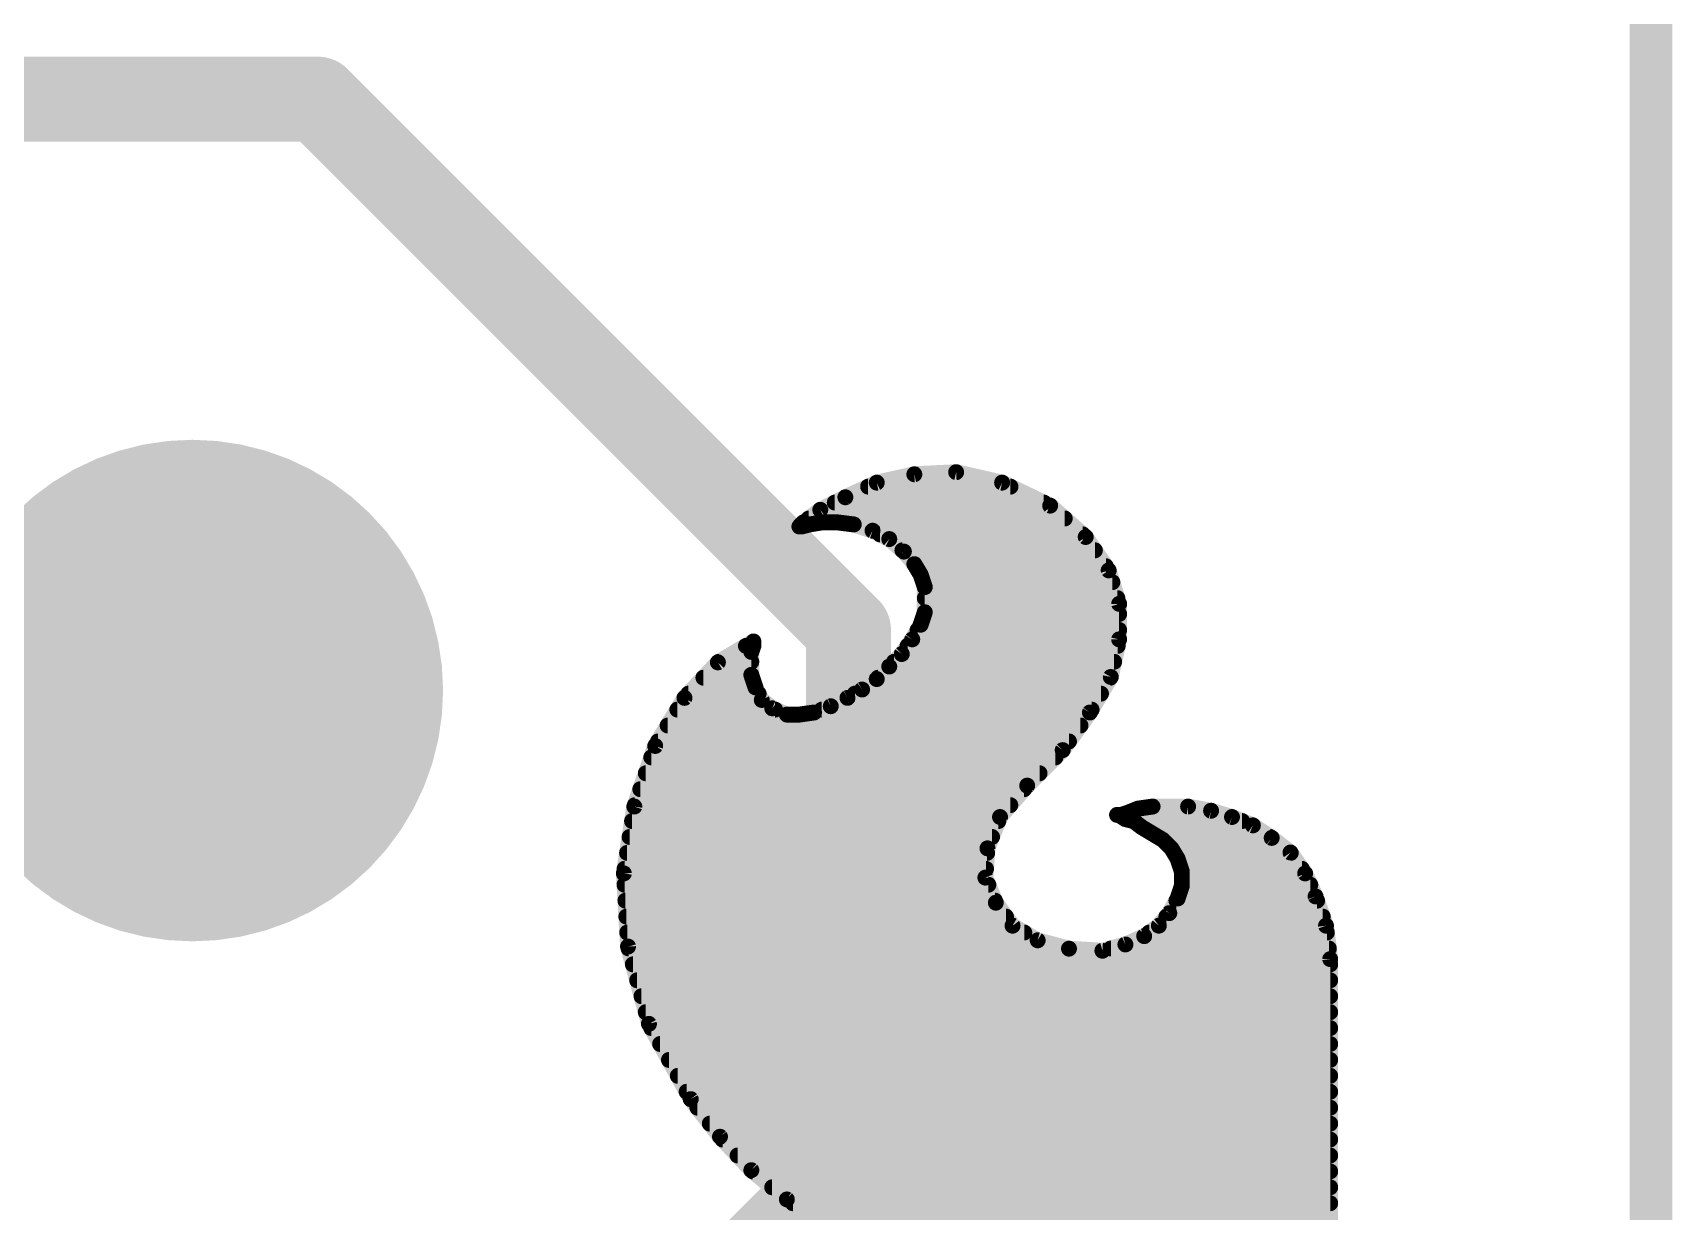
# Model space of a CAD drawing. Extents: x 0 to 108, y -11 to 121.
# Drawn here: x 60.87 to 68.71, y 92.47 to 98.11 of the extents above; entities that cross this region are included whole.
import ezdxf

# ---------------------------------------------------------------- set-up
doc = ezdxf.new("R2010")
doc.units = 0
for name, color, linetype in [('1', 12, 'CONTINUOUS'), ('17', 110, 'CONTINUOUS'), ('21', 41, 'CONTINUOUS'), ('22', 40, 'CONTINUOUS')]:
    doc.layers.add(name, color=color, linetype=linetype)

# ---------------------------------------------------------------- blocks, each defined once
blk = doc.blocks.new('ROUNDP')
at = {"const_width": 0.5}
blk.add_lwpolyline([(0, -0.25, 1), (0, 0.25, 1), (0, -0.25)], format="xyb", dxfattribs=at)

msp = doc.modelspace()

# ---------------------------------------------------------------- linework, layer by layer
at = {"layer": '1', "const_width": 0.4064}
for points in [[(62.23, 97.79), (59.4576, 97.79)], [(64.77, 95.25), (62.23, 97.79)], [(64.77, 92.71), (64.77, 95.25)], [(63.5, 91.44), (64.77, 92.71)]]:
    msp.add_lwpolyline(points, dxfattribs=at)
at = {"layer": '1', "const_width": 0.2032}
for points in [[(62.3018, 97.8618, 1), (62.1582, 97.7182)], [(62.23, 97.6884, 1), (62.23, 97.8916)], [(64.8716, 95.25, 1), (64.6684, 95.25)], [(64.6982, 95.1782, 1), (64.8418, 95.3218)], [(64.8418, 92.6382, 1), (64.6982, 92.7818)], [(64.6684, 92.71, 1), (64.8716, 92.71)]]:
    msp.add_lwpolyline(points, format="xyb", dxfattribs=at)
at = {"layer": '21', "const_width": 0.2032}
msp.add_lwpolyline([(68.61, 111.665), (68.61, 87.76)], dxfattribs=at)
at = {"layer": '22', "const_width": 0.0762}
for points in [[(64.905, 95.955), (65.085, 95.995)], [(65.085, 95.995), (65.285, 96.005)], [(65.285, 96.005), (65.505, 95.955)], [(64.755, 95.885), (64.905, 95.955)], [(64.8639, 95.9358), (65.5451, 95.9358)], [(65.505, 95.955), (65.735, 95.845)], [(64.635, 95.825), (64.755, 95.885)], [(64.7042, 95.8596), (65.7045, 95.8596)], [(65.735, 95.845), (65.905, 95.695)], [(64.535, 95.745), (64.555, 95.765)], [(64.585, 95.755), (64.545, 95.745)], [(64.555, 95.765), (64.635, 95.825)], [(64.5795, 95.7834), (65.8048, 95.7834)], [(64.645, 95.765), (64.585, 95.755)], [(64.715, 95.765), (64.645, 95.765)], [(64.795, 95.755), (64.715, 95.765)], [(64.885, 95.725), (64.795, 95.755)], [(64.545, 95.745), (64.535, 95.745)], [(64.965, 95.685), (64.885, 95.725)], [(64.9206, 95.7072), (65.8912, 95.7072)], [(65.035, 95.625), (64.965, 95.685)], [(65.905, 95.695), (66.015, 95.535)], [(65.028, 95.631), (65.949, 95.631)], [(65.085, 95.565), (65.035, 95.625)], [(65.115, 95.515), (65.085, 95.565)], [(65.0911, 95.5548), (66.0014, 95.5548)], [(65.135, 95.455), (65.115, 95.515)], [(66.015, 95.535), (66.065, 95.375)], [(65.1271, 95.4786), (66.0326, 95.4786)], [(65.135, 95.335), (65.135, 95.455)], [(65.135, 95.4024), (66.0564, 95.4024)], [(66.065, 95.375), (66.065, 95.205)], [(65.115, 95.275), (65.135, 95.335)], [(65.1321, 95.3262), (66.065, 95.3262)], [(65.025, 95.135), (65.075, 95.205)], [(65.075, 95.205), (65.115, 95.275)], [(65.1007, 95.25), (66.065, 95.25)], [(66.065, 95.205), (66.025, 95.025)], [(64.145, 95.095), (64.315, 95.195)], [(64.279, 95.1738), (64.3146, 95.1738)], [(64.315, 95.175), (64.305, 95.145)], [(64.305, 95.145), (64.305, 95.035)], [(64.315, 95.195), (64.315, 95.175)], [(64.965, 95.075), (65.025, 95.135)], [(65.0527, 95.1738), (66.0581, 95.1738)], [(63.985, 94.925), (64.145, 95.095)], [(64.1494, 95.0976), (64.305, 95.0976)], [(64.905, 95.015), (64.965, 95.075)], [(64.9876, 95.0976), (66.0411, 95.0976)], [(64.0757, 95.0214), (64.3095, 95.0214)], [(64.305, 95.035), (64.325, 94.975)], [(64.325, 94.975), (64.355, 94.915)], [(64.835, 94.965), (64.905, 95.015)], [(64.9114, 95.0214), (66.0229, 95.0214)], [(66.025, 95.025), (65.925, 94.855)], [(63.845, 94.695), (63.985, 94.925)], [(64.004, 94.9452), (64.3399, 94.9452)], [(64.355, 94.915), (64.405, 94.875)], [(64.685, 94.885), (64.765, 94.925)], [(64.765, 94.925), (64.835, 94.965)], [(64.8004, 94.9452), (65.9781, 94.9452)], [(63.9509, 94.869), (64.419, 94.869)], [(64.405, 94.875), (64.475, 94.845)], [(64.475, 94.845), (64.535, 94.845)], [(64.535, 94.845), (64.605, 94.855)], [(64.605, 94.855), (64.685, 94.885)], [(64.6423, 94.869), (65.9332, 94.869)], [(65.925, 94.855), (65.795, 94.675)], [(63.9045, 94.7928), (65.8801, 94.7928)], [(63.745, 94.405), (63.845, 94.695)], [(63.8581, 94.7166), (65.825, 94.7166)], [(65.795, 94.675), (65.625, 94.505)], [(63.8262, 94.6404), (65.7604, 94.6404)], [(63.7999, 94.5642), (65.6842, 94.5642)], [(65.625, 94.505), (65.495, 94.355)], [(63.7736, 94.488), (65.6103, 94.488)], [(63.695, 94.085), (63.745, 94.405)], [(63.7473, 94.4118), (65.5442, 94.4118)], [(65.495, 94.355), (65.435, 94.205)], [(66.065, 94.365), (66.055, 94.365)], [(66.055, 94.365), (66.075, 94.365)], [(66.095, 94.345), (66.065, 94.365)], [(66.075, 94.365), (66.105, 94.375)], [(66.135, 94.335), (66.095, 94.345)], [(66.105, 94.375), (66.155, 94.395)], [(66.155, 94.395), (66.225, 94.405)], [(66.225, 94.405), (66.395, 94.405)], [(66.395, 94.405), (66.505, 94.385)], [(66.505, 94.385), (66.605, 94.355)], [(66.605, 94.355), (66.705, 94.315)], [(63.7223, 94.2594), (65.4568, 94.2594)], [(63.7342, 94.3356), (65.4872, 94.3356)], [(66.1326, 94.3356), (66.6535, 94.3356)], [(66.175, 94.305), (66.135, 94.335)], [(66.225, 94.275), (66.175, 94.305)], [(66.275, 94.245), (66.225, 94.275)], [(66.251, 94.2594), (66.7884, 94.2594)], [(66.705, 94.315), (66.795, 94.255)], [(63.7103, 94.1832), (65.4334, 94.1832)], [(65.435, 94.205), (65.425, 94.065)], [(66.315, 94.205), (66.275, 94.245)], [(66.345, 94.155), (66.315, 94.205)], [(66.3281, 94.1832), (66.8863, 94.1832)], [(66.795, 94.255), (66.885, 94.185)], [(66.885, 94.185), (66.955, 94.085)], [(63.6984, 94.107), (65.428, 94.107)], [(66.365, 94.095), (66.345, 94.155)], [(66.361, 94.107), (66.9396, 94.107)], [(63.715, 93.735), (63.695, 94.085)], [(63.6981, 94.0308), (65.4393, 94.0308)], [(65.425, 94.065), (65.475, 93.945)], [(66.345, 93.965), (66.365, 94.025)], [(66.365, 94.025), (66.365, 94.095)], [(66.365, 94.0308), (66.9796, 94.0308)], [(66.955, 94.085), (67.005, 93.975)], [(63.7025, 93.9546), (65.471, 93.9546)], [(66.305, 93.895), (66.345, 93.965)], [(66.3391, 93.9546), (67.0123, 93.9546)], [(67.005, 93.975), (67.055, 93.835)], [(63.7068, 93.8784), (65.5234, 93.8784)], [(65.475, 93.945), (65.555, 93.835)], [(66.255, 93.835), (66.305, 93.895)], [(66.2912, 93.8784), (67.0395, 93.8784)], [(63.7112, 93.8022), (65.6112, 93.8022)], [(65.555, 93.835), (65.675, 93.765)], [(66.185, 93.785), (66.255, 93.835)], [(66.2091, 93.8022), (67.0591, 93.8022)], [(67.055, 93.835), (67.075, 93.675)], [(63.815, 93.365), (63.715, 93.735)], [(63.7174, 93.726), (65.8213, 93.726)], [(65.675, 93.765), (65.825, 93.725)], [(65.825, 93.725), (65.985, 93.715)], [(65.985, 93.715), (66.095, 93.745)], [(66.0253, 93.726), (67.0686, 93.726)], [(66.095, 93.745), (66.185, 93.785)], [(63.738, 93.6498), (67.075, 93.6498)], [(67.075, 93.675), (67.075, 90.915)], [(63.7586, 93.5736), (67.075, 93.5736)], [(63.7792, 93.4974), (67.075, 93.4974)], [(63.7998, 93.4212), (67.075, 93.4212)], [(64.015, 93.005), (63.815, 93.365)], [(63.8261, 93.345), (67.075, 93.345)], [(63.8684, 93.2688), (67.075, 93.2688)], [(63.9108, 93.1926), (67.075, 93.1926)], [(63.9531, 93.1164), (67.075, 93.1164)], [(63.9954, 93.0402), (67.075, 93.0402)], [(64.155, 92.825), (64.015, 93.005)], [(64.0469, 92.964), (67.075, 92.964)], [(64.1062, 92.8878), (67.075, 92.8878)], [(64.305, 92.665), (64.155, 92.825)], [(64.1676, 92.8116), (67.075, 92.8116)], [(64.239, 92.7354), (67.075, 92.7354)], [(64.475, 92.525), (64.305, 92.665)], [(64.312, 92.6592), (67.075, 92.6592)], [(64.4046, 92.583), (67.075, 92.583)], [(64.665, 92.405), (64.475, 92.525)], [(64.5038, 92.5068), (67.075, 92.5068)], [(64.6245, 92.4306), (67.075, 92.4306)]]:
    msp.add_lwpolyline(points, dxfattribs=at)
at = {"layer": '22', "const_width": 0.0381}
for points in [[(65.084, 96.014, 1), (65.086, 95.976)], [(65.0891, 95.9764, 1), (65.0809, 96.0136)], [(65.2892, 96.0236, 1), (65.2808, 95.9864)], [(65.286, 95.986, 1), (65.284, 96.024)], [(64.8639, 95.9548, 1), (64.8639, 95.9168)], [(64.9009, 95.9736, 1), (64.9091, 95.9364)], [(64.9131, 95.9377, 1), (64.8969, 95.9723)], [(65.5132, 95.9722, 1), (65.4968, 95.9378)], [(65.5008, 95.9364, 1), (65.5092, 95.9736)], [(65.5451, 95.9168, 1), (65.5451, 95.9548)], [(64.7042, 95.8786, 1), (64.7042, 95.8406)], [(64.7469, 95.9023, 1), (64.7631, 95.8677)], [(64.7635, 95.868, 1), (64.7465, 95.902)], [(65.7045, 95.8406, 1), (65.7045, 95.8786)], [(65.7476, 95.8593, 1), (65.7224, 95.8307)], [(65.7268, 95.8278, 1), (65.7432, 95.8622)], [(64.5436, 95.7802, 1), (64.5664, 95.7498)], [(64.5685, 95.7515, 1), (64.5415, 95.7785)], [(64.5795, 95.8024, 1), (64.5795, 95.7644)], [(64.5819, 95.7738, 1), (64.5881, 95.7362)], [(64.5896, 95.7365, 1), (64.5804, 95.7735)], [(64.6265, 95.842, 1), (64.6435, 95.808)], [(64.6464, 95.8098, 1), (64.6236, 95.8402)], [(64.645, 95.784, 1), (64.645, 95.746)], [(64.6481, 95.7462, 1), (64.6419, 95.7838)], [(64.7174, 95.7839, 1), (64.7126, 95.7461)], [(64.715, 95.746, 1), (64.715, 95.784)], [(64.801, 95.7731, 1), (64.789, 95.7369)], [(64.7926, 95.7361, 1), (64.7974, 95.7739)], [(65.8048, 95.7644, 1), (65.8048, 95.8024)], [(64.535, 95.764, 1), (64.535, 95.726)], [(64.5215, 95.7585, 1), (64.5485, 95.7315)], [(64.5404, 95.7635, 1), (64.5496, 95.7265)], [(64.545, 95.726, 1), (64.545, 95.764)], [(64.8935, 95.742, 1), (64.8765, 95.708)], [(64.879, 95.7069, 1), (64.891, 95.7431)], [(64.9206, 95.7262, 1), (64.9206, 95.6882)], [(64.9774, 95.6995, 1), (64.9526, 95.6705)], [(64.9565, 95.668, 1), (64.9735, 95.702)], [(65.9207, 95.7058, 1), (65.8893, 95.6842)], [(65.8912, 95.6882, 1), (65.8912, 95.7262)], [(65.8924, 95.6807, 1), (65.9176, 95.7093)], [(65.028, 95.65, 1), (65.028, 95.612)], [(65.0496, 95.6372, 1), (65.0204, 95.6128)], [(65.0226, 95.6105, 1), (65.0474, 95.6395)], [(65.949, 95.612, 1), (65.949, 95.65)], [(65.1013, 95.5748, 1), (65.0687, 95.5552)], [(65.0704, 95.5528, 1), (65.0996, 95.5772)], [(65.0911, 95.5738, 1), (65.0911, 95.5358)], [(65.1331, 95.521, 1), (65.0969, 95.509)], [(66.0332, 95.5407, 1), (65.9968, 95.5293)], [(65.9993, 95.5242, 1), (66.0307, 95.5458)], [(66.0014, 95.5358, 1), (66.0014, 95.5738)], [(65.0987, 95.5052, 1), (65.1313, 95.5248)], [(65.1271, 95.4976, 1), (65.1271, 95.4596)], [(65.154, 95.455, 1), (65.116, 95.455)], [(65.1169, 95.449, 1), (65.1531, 95.461)], [(66.0326, 95.4596, 1), (66.0326, 95.4976)], [(65.135, 95.4214, 1), (65.135, 95.3834)], [(66.084, 95.375, 1), (66.046, 95.375)], [(66.0468, 95.3693, 1), (66.0832, 95.3807)], [(66.0564, 95.3834, 1), (66.0564, 95.4214)], [(65.1321, 95.3452, 1), (65.1321, 95.3072)], [(65.116, 95.335, 1), (65.154, 95.335)], [(65.1531, 95.329, 1), (65.1169, 95.341)], [(66.065, 95.3072, 1), (66.065, 95.3452)], [(65.0905, 95.1939, 1), (65.0595, 95.2161)], [(65.1007, 95.269, 1), (65.1007, 95.231)], [(65.0969, 95.281, 1), (65.1331, 95.269)], [(65.1315, 95.2655, 1), (65.0985, 95.2845)], [(66.0836, 95.2009, 1), (66.0464, 95.2091)], [(66.065, 95.231, 1), (66.065, 95.269)], [(64.279, 95.1928, 1), (64.279, 95.1548)], [(64.2869, 95.151, 1), (64.3231, 95.139)], [(64.324, 95.145, 1), (64.286, 95.145)], [(64.334, 95.195, 1), (64.296, 95.195)], [(64.296, 95.175, 1), (64.334, 95.175)], [(64.3331, 95.169, 1), (64.2969, 95.181)], [(64.3247, 95.1786, 1), (64.3053, 95.2114)], [(64.3146, 95.1548, 1), (64.3146, 95.1928)], [(65.0095, 95.1461, 1), (65.0405, 95.1239)], [(65.0385, 95.1215, 1), (65.0115, 95.1485)], [(65.0527, 95.1928, 1), (65.0527, 95.1548)], [(65.0585, 95.2145, 1), (65.0915, 95.1955)], [(66.046, 95.205, 1), (66.084, 95.205)], [(66.0581, 95.1548, 1), (66.0581, 95.1928)], [(64.1353, 95.1114, 1), (64.1547, 95.0786)], [(64.1494, 95.1166, 1), (64.1494, 95.0786)], [(64.1589, 95.0819, 1), (64.1311, 95.1081)], [(64.305, 95.0786, 1), (64.305, 95.1166)], [(64.9515, 95.0885, 1), (64.9785, 95.0615)], [(64.9785, 95.0615, 1), (64.9515, 95.0885)], [(64.9876, 95.1166, 1), (64.9876, 95.0786)], [(66.0411, 95.0786, 1), (66.0411, 95.1166)], [(64.0757, 95.0404, 1), (64.0757, 95.0024)], [(64.3231, 95.041, 1), (64.2869, 95.029)], [(64.286, 95.035, 1), (64.324, 95.035)], [(64.342, 94.9835, 1), (64.308, 94.9665)], [(64.3095, 95.0024, 1), (64.3095, 95.0404)], [(64.8915, 95.0285, 1), (64.9185, 95.0015)], [(64.9114, 95.0404, 1), (64.9114, 95.0024)], [(64.9161, 94.9995, 1), (64.8939, 95.0305)], [(66.0064, 95.0291, 1), (66.0436, 95.0209)], [(66.0414, 95.0153, 1), (66.0086, 95.0347)], [(66.0229, 95.0024, 1), (66.0229, 95.0404)], [(63.9711, 94.9381, 1), (63.9989, 94.9119)], [(64.0013, 94.9151, 1), (63.9687, 94.9349)], [(64.004, 94.9642, 1), (64.004, 94.9262)], [(64.3069, 94.969, 1), (64.3431, 94.981)], [(64.3669, 94.9299, 1), (64.3431, 94.9001)], [(64.338, 94.9065, 1), (64.372, 94.9235)], [(64.3399, 94.9262, 1), (64.3399, 94.9642)], [(64.7555, 94.9415, 1), (64.7745, 94.9085)], [(64.7735, 94.908, 1), (64.7565, 94.942)], [(64.8004, 94.9642, 1), (64.8004, 94.9262)], [(64.8239, 94.9805, 1), (64.8461, 94.9495)], [(64.8445, 94.9485, 1), (64.8255, 94.9815)], [(65.9781, 94.9262, 1), (65.9781, 94.9642)], [(63.9509, 94.888, 1), (63.9509, 94.85)], [(64.4125, 94.8925, 1), (64.3975, 94.8575)], [(64.3931, 94.8601, 1), (64.4169, 94.8899)], [(64.419, 94.85, 1), (64.419, 94.888)], [(64.475, 94.864, 1), (64.475, 94.826)], [(64.4675, 94.8275, 1), (64.4825, 94.8625)], [(64.5323, 94.8639, 1), (64.5377, 94.8261)], [(64.535, 94.826, 1), (64.535, 94.864)], [(64.5983, 94.8728, 1), (64.6117, 94.8372)], [(64.6077, 94.8361, 1), (64.6023, 94.8739)], [(64.6423, 94.888, 1), (64.6423, 94.85)], [(64.6765, 94.902, 1), (64.6935, 94.868)], [(64.6917, 94.8672, 1), (64.6783, 94.9028)], [(65.9086, 94.8647, 1), (65.9414, 94.8453)], [(65.9404, 94.8438, 1), (65.9096, 94.8662)], [(65.9332, 94.85, 1), (65.9332, 94.888)], [(63.9045, 94.8118, 1), (63.9045, 94.7738)], [(65.8801, 94.7738, 1), (65.8801, 94.8118)], [(63.8287, 94.7049, 1), (63.8613, 94.6851)], [(63.863, 94.6888, 1), (63.827, 94.7012)], [(63.8581, 94.7356, 1), (63.8581, 94.6976)], [(65.7796, 94.6862, 1), (65.8104, 94.6638)], [(65.8085, 94.6615, 1), (65.7815, 94.6885)], [(65.825, 94.6976, 1), (65.825, 94.7356)], [(63.8262, 94.6594, 1), (63.8262, 94.6214)], [(65.7604, 94.6214, 1), (65.7604, 94.6594)], [(63.7999, 94.5832, 1), (63.7999, 94.5452)], [(65.6115, 94.5185, 1), (65.6385, 94.4915)], [(65.6394, 94.4925, 1), (65.6106, 94.5175)], [(65.6842, 94.5452, 1), (65.6842, 94.5832)], [(63.7736, 94.507, 1), (63.7736, 94.469)], [(65.6103, 94.469, 1), (65.6103, 94.507)], [(63.727, 94.4112, 1), (63.763, 94.3988)], [(63.7638, 94.4021, 1), (63.7262, 94.4079)], [(63.7473, 94.4308, 1), (63.7473, 94.3928)], [(65.4806, 94.3675, 1), (65.5094, 94.3425)], [(65.5127, 94.3479, 1), (65.4773, 94.3621)], [(65.5442, 94.3928, 1), (65.5442, 94.4308)], [(66.055, 94.3841, 1), (66.055, 94.346)], [(66.055, 94.3841, 1), (66.055, 94.346)], [(66.0756, 94.3809, 1), (66.0544, 94.3491)], [(66.069, 94.3831, 1), (66.081, 94.3469)], [(66.065, 94.346, 1), (66.065, 94.3841)], [(66.075, 94.346, 1), (66.075, 94.3841)], [(66.0996, 94.3635, 1), (66.0904, 94.3265)], [(66.0844, 94.3291, 1), (66.1056, 94.3609)], [(66.0979, 94.3927, 1), (66.1121, 94.3573)], [(66.111, 94.3569, 1), (66.099, 94.3931)], [(66.1523, 94.4139, 1), (66.1577, 94.3761)], [(66.1621, 94.3773, 1), (66.1479, 94.4127)], [(66.225, 94.424, 1), (66.225, 94.386)], [(66.2277, 94.3861, 1), (66.2223, 94.4239)], [(66.3984, 94.4237, 1), (66.3916, 94.3863)], [(66.395, 94.386, 1), (66.395, 94.424)], [(66.5105, 94.4032, 1), (66.4995, 94.3668)], [(66.5016, 94.3663, 1), (66.5084, 94.4037)], [(66.6121, 94.3727, 1), (66.5979, 94.3373)], [(66.5995, 94.3368, 1), (66.6105, 94.3732)], [(63.7223, 94.2784, 1), (63.7223, 94.2404)], [(63.7342, 94.3546, 1), (63.7342, 94.3166)], [(65.4568, 94.2404, 1), (65.4568, 94.2784)], [(65.4872, 94.3166, 1), (65.4872, 94.3546)], [(66.1326, 94.3546, 1), (66.1326, 94.3166)], [(66.1464, 94.3502, 1), (66.1236, 94.3198)], [(66.1304, 94.3165, 1), (66.1396, 94.3535)], [(66.1848, 94.3213, 1), (66.1652, 94.2887)], [(66.1636, 94.2898, 1), (66.1864, 94.3202)], [(66.2348, 94.2913, 1), (66.2152, 94.2587)], [(66.2152, 94.2587, 1), (66.2348, 94.2913)], [(66.251, 94.2784, 1), (66.251, 94.2404)], [(66.6535, 94.3166, 1), (66.6535, 94.3546)], [(66.7156, 94.3309, 1), (66.6944, 94.2991)], [(66.6979, 94.2973, 1), (66.7121, 94.3327)], [(66.7884, 94.2404, 1), (66.7884, 94.2784)], [(63.7103, 94.2022, 1), (63.7103, 94.1642)], [(65.4173, 94.2121, 1), (65.4527, 94.1979)], [(65.454, 94.2036, 1), (65.416, 94.2064)], [(65.4334, 94.1642, 1), (65.4334, 94.2022)], [(66.2885, 94.2585, 1), (66.2615, 94.2315)], [(66.2652, 94.2287, 1), (66.2848, 94.2613)], [(66.3313, 94.2148, 1), (66.2987, 94.1952)], [(66.3015, 94.1915, 1), (66.3285, 94.2185)], [(66.3281, 94.2022, 1), (66.3281, 94.1642)], [(66.8067, 94.27, 1), (66.7833, 94.24)], [(66.7844, 94.2391, 1), (66.8056, 94.2709)], [(66.9006, 94.1959, 1), (66.8694, 94.1741)], [(66.8733, 94.17, 1), (66.8967, 94.2)], [(66.8863, 94.1642, 1), (66.8863, 94.2022)], [(63.6984, 94.126, 1), (63.6984, 94.088)], [(65.428, 94.088, 1), (65.428, 94.126)], [(66.3631, 94.161, 1), (66.3269, 94.149)], [(66.3287, 94.1452, 1), (66.3613, 94.1648)], [(66.361, 94.126, 1), (66.361, 94.088)], [(66.9396, 94.088, 1), (66.9396, 94.126)], [(63.714, 94.0861, 1), (63.676, 94.0839)], [(63.6762, 94.0879, 1), (63.7138, 94.0821)], [(63.6981, 94.0498, 1), (63.6981, 94.0118)], [(65.4426, 94.0723, 1), (65.4074, 94.0577)], [(65.406, 94.0664, 1), (65.444, 94.0636)], [(65.4393, 94.0118, 1), (65.4393, 94.0498)], [(66.365, 94.0498, 1), (66.365, 94.0118)], [(66.3841, 94.095, 1), (66.346, 94.095)], [(66.3469, 94.089, 1), (66.3831, 94.101)], [(66.3831, 94.019, 1), (66.3469, 94.031)], [(66.9723, 94.0929, 1), (66.9377, 94.0771)], [(66.9394, 94.0741, 1), (66.9706, 94.0959)], [(66.9796, 94.0118, 1), (66.9796, 94.0498)], [(63.7025, 93.9736, 1), (63.7025, 93.9356)], [(65.471, 93.9356, 1), (65.471, 93.9736)], [(66.3391, 93.9736, 1), (66.3391, 93.9356)], [(66.3269, 93.971, 1), (66.3631, 93.959)], [(66.3615, 93.9555, 1), (66.3285, 93.9745)], [(66.346, 94.025, 1), (66.3841, 94.025)], [(67.0229, 93.9814, 1), (66.9871, 93.9686)], [(66.9877, 93.9671, 1), (67.0223, 93.9829)], [(67.0123, 93.9356, 1), (67.0123, 93.9736)], [(63.7068, 93.8974, 1), (63.7068, 93.8594)], [(65.4904, 93.9562, 1), (65.4596, 93.9338)], [(65.4574, 93.9377, 1), (65.4926, 93.9523)], [(65.5234, 93.8594, 1), (65.5234, 93.8974)], [(66.2912, 93.8974, 1), (66.2912, 93.8594)], [(66.2885, 93.9045, 1), (66.3215, 93.8855)], [(66.3196, 93.8828, 1), (66.2904, 93.9072)], [(67.0395, 93.8594, 1), (67.0395, 93.8974)], [(63.7112, 93.8212, 1), (63.7112, 93.7832)], [(65.5646, 93.8515, 1), (65.5454, 93.8185)], [(65.5396, 93.8238, 1), (65.5704, 93.8462)], [(65.6112, 93.7832, 1), (65.6112, 93.8212)], [(66.2091, 93.8212, 1), (66.2091, 93.7832)], [(66.2404, 93.8472, 1), (66.2696, 93.8228)], [(66.2661, 93.8195, 1), (66.2439, 93.8505)], [(67.0739, 93.8374, 1), (67.0361, 93.8326)], [(67.0371, 93.8286, 1), (67.0729, 93.8414)], [(67.0591, 93.7832, 1), (67.0591, 93.8212)], [(63.7334, 93.74, 1), (63.6966, 93.73)], [(63.696, 93.7339, 1), (63.734, 93.7361)], [(63.7174, 93.745, 1), (63.7174, 93.707)], [(65.6799, 93.7834, 1), (65.6701, 93.7466)], [(65.6654, 93.7485, 1), (65.6846, 93.7815)], [(65.8262, 93.744, 1), (65.8238, 93.706)], [(65.8201, 93.7066, 1), (65.8299, 93.7434)], [(65.8213, 93.707, 1), (65.8213, 93.745)], [(65.98, 93.7334, 1), (65.99, 93.6966)], [(65.9838, 93.696, 1), (65.9862, 93.734)], [(66.0253, 93.745, 1), (66.0253, 93.707)], [(66.0873, 93.7624, 1), (66.1027, 93.7276)], [(66.1, 93.7266, 1), (66.09, 93.7634)], [(66.1739, 93.8005, 1), (66.1961, 93.7695)], [(66.1927, 93.7676, 1), (66.1773, 93.8024)], [(67.0686, 93.707, 1), (67.0686, 93.745)], [(63.738, 93.6688, 1), (63.738, 93.6308)], [(67.094, 93.675, 1), (67.056, 93.675)], [(67.0561, 93.6726, 1), (67.0939, 93.6774)], [(67.075, 93.6308, 1), (67.075, 93.6688)], [(63.7586, 93.5926, 1), (63.7586, 93.5546)], [(67.075, 93.5546, 1), (67.075, 93.5926)], [(63.7792, 93.5164, 1), (63.7792, 93.4784)], [(67.075, 93.4784, 1), (67.075, 93.5164)], [(63.7998, 93.4402, 1), (63.7998, 93.4022)], [(67.075, 93.4022, 1), (67.075, 93.4402)], [(63.8317, 93.3743, 1), (63.7983, 93.3557)], [(63.7966, 93.36, 1), (63.8334, 93.37)], [(63.8261, 93.364, 1), (63.8261, 93.326)], [(67.075, 93.326, 1), (67.075, 93.364)], [(63.8684, 93.2878, 1), (63.8684, 93.2498)], [(67.075, 93.2498, 1), (67.075, 93.2878)], [(63.9108, 93.2116, 1), (63.9108, 93.1736)], [(67.075, 93.1736, 1), (67.075, 93.2116)], [(63.9531, 93.1354, 1), (63.9531, 93.0974)], [(67.075, 93.0974, 1), (67.075, 93.1354)], [(63.9954, 93.0592, 1), (63.9954, 93.0212)], [(64.03, 93.0167, 1), (64, 92.9933)], [(67.075, 93.0212, 1), (67.075, 93.0592)], [(63.9983, 92.9957, 1), (64.0317, 93.0143)], [(64.0469, 92.983, 1), (64.0469, 92.945)], [(67.075, 92.945, 1), (67.075, 92.983)], [(64.1062, 92.9068, 1), (64.1062, 92.8688)], [(67.075, 92.8688, 1), (67.075, 92.9068)], [(64.1689, 92.838, 1), (64.1411, 92.812)], [(64.14, 92.8133, 1), (64.17, 92.8367)], [(64.1676, 92.8306, 1), (64.1676, 92.7926)], [(67.075, 92.7926, 1), (67.075, 92.8306)], [(64.239, 92.7544, 1), (64.239, 92.7164)], [(67.075, 92.7164, 1), (67.075, 92.7544)], [(64.3171, 92.6797, 1), (64.2929, 92.6503)], [(64.2911, 92.652, 1), (64.3189, 92.678)], [(64.312, 92.6782, 1), (64.312, 92.6402)], [(67.075, 92.6402, 1), (67.075, 92.6782)], [(64.4046, 92.602, 1), (64.4046, 92.564)], [(67.075, 92.564, 1), (67.075, 92.602)], [(64.4852, 92.5411, 1), (64.4648, 92.5089)], [(64.4629, 92.5103, 1), (64.4871, 92.5397)], [(64.5038, 92.5258, 1), (64.5038, 92.4878)], [(67.075, 92.4878, 1), (67.075, 92.5258)]]:
    msp.add_lwpolyline(points, format="xyb", dxfattribs=at)

# ---------------------------------------------------------------- block references
at = {"layer": '17', "xscale": 2.4, "yscale": 2.4, "rotation": 270}
msp.add_blockref('ROUNDP', (61.63, 94.96), dxfattribs=at)

doc.saveas('drawing.dxf')
